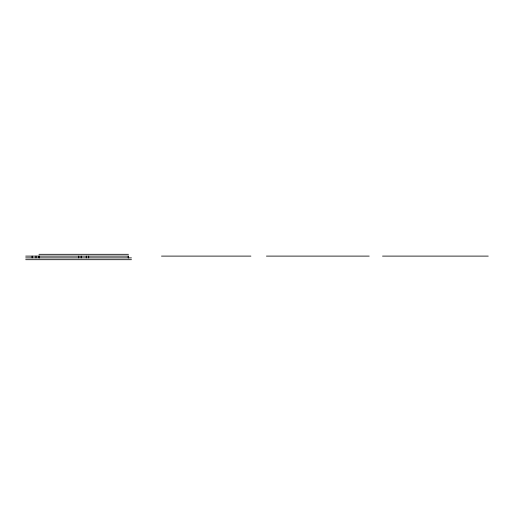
<?xml version="1.0" encoding="UTF-8"?>
<svg xmlns="http://www.w3.org/2000/svg" width="514" height="514" viewBox="0 0 514 514"><rect width="100%" height="100%" fill="white"/><g stroke="black" fill="none" stroke-linecap="round" stroke-linejoin="round"><path stroke-width="0.77" d="M38.98 254.314L128.474 254.314M25.7 256.107L128.474 256.107L128.481 257.893M161.499 256.107L250.903 256.107M266.438 256.107L369.213 256.107M382.538 256.107L488.249 256.107M25.7 257.893L131.462 257.893M25.7 259.686L131.462 259.686M128.185 256.107L128.185 257.893M88.684 256.107L88.684 257.893M86.268 256.107L86.268 257.893M81.186 256.107L81.186 257.893M78.77 256.107L78.77 257.893M39.276 256.107L39.276 257.893M38.974 256.107L38.974 257.893M35.993 256.107L35.993 257.893M32.112 256.107L32.112 257.893"/></g></svg>
